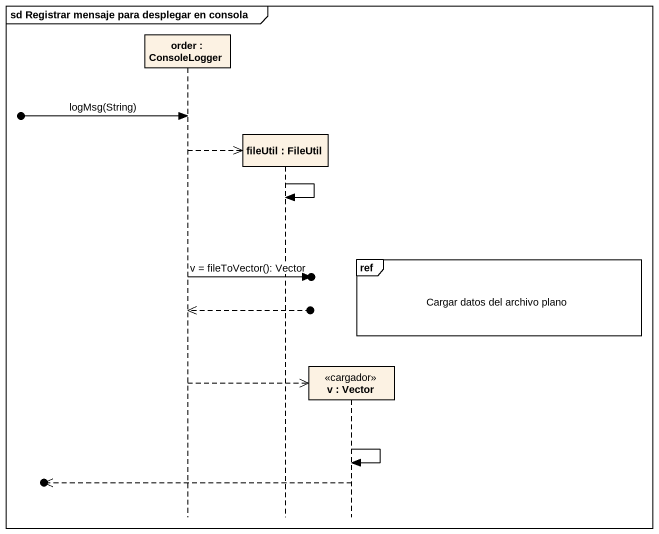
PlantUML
@startuml
mainframe sd Registrar mensaje para desplegar en consola
hide footbox
participant "order : ConsoleLogger" as order
participant "fileUtil : FileUtil" as fileUtil
participant "v : Vector" as v <<cargador>>

[o-> order : logMsg(String)
order -->> fileUtil **
fileUtil -> fileUtil
ref over v : Cargar datos del archivo plano
order ->o] : v = fileToVector(): Vector
order <<--o]
order -->> v **
v -> v
[o<<-- v
@enduml
